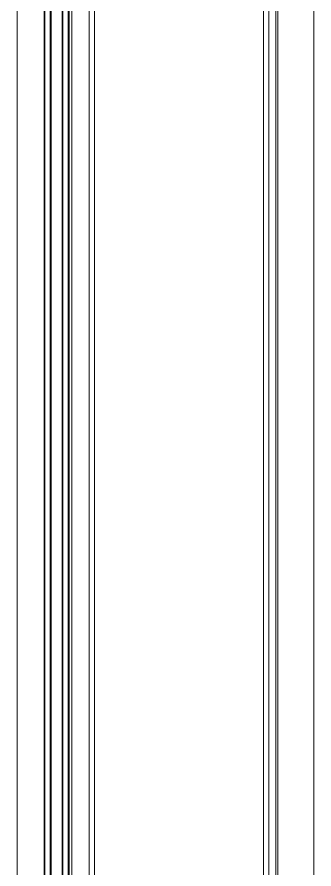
# Model space of a CAD drawing. Extents: x -280168 to 205214, y -148835 to -64913.
# Drawn here: x 51558 to 51888, y -80626 to -79680 of the extents above; entities that cross this region are included whole.
import ezdxf

# ---------------------------------------------------------------- set-up
doc = ezdxf.new("R2010")
doc.units = 0
doc.header["$LTSCALE"] = 1000
doc.header["$MEASUREMENT"] = 0
doc.linetypes.add('DASHED', pattern=[19.05, 12.7, -6.35])
for name, color, linetype, lineweight in [('2SS1_structure', 166, 'Continuous', 13), ('GL1_glass', 122, 'Continuous', 13), ('GL2_hidden', 140, 'DASHED', 13), ('STE2_hidden', 64, 'DASHED', 13), ('XC1_alum.extrusion', 3, 'Continuous', 20), ('XC2_hidden', 70, 'DASHED', 13)]:
    doc.layers.add(name, color=color, linetype=linetype, lineweight=lineweight)
doc.layers.add('配件层', color=4, linetype='Continuous')

# ---------------------------------------------------------------- blocks, each defined once
blk = doc.blocks.new('*U372')
at = {"layer": 'GL1_glass'}
for points in [[(-1386.96, -120), (-21, -120), (-20, -119), (-20, -113), (-21, -112), (-1386.96, -112)], [(-1386.96, -140), (-21, -140), (-20, -139), (-20, -133), (-21, -132), (-1386.96, -132)]]:
    blk.add_lwpolyline(points, dxfattribs=at)
at = {"layer": 'GL2_hidden'}
for p, q in [((-20, -113), (-1386.96, -113)), ((-20, -119), (-1386.96, -119)), ((-20, -133), (-1386.96, -133)), ((-20, -139), (-1386.96, -139))]:
    blk.add_line(p, q, dxfattribs=at)

msp = doc.modelspace()

# ---------------------------------------------------------------- linework, layer by layer
at = {"layer": '2SS1_structure', "color": 5}
msp.add_line((51888.2, -78181.03), (51888.2, -81981.03), dxfattribs=at)
at = {"layer": 'GL1_glass'}
for points in [[(51588.2, -80297.99), (51588.2, -81590.03), (51589.2, -81591.03), (51595.2, -81591.03), (51596.2, -81590.03), (51596.2, -80297.99)], [(51608.2, -80297.99), (51608.2, -81590.03), (51609.2, -81591.03), (51615.2, -81591.03), (51616.2, -81590.03), (51616.2, -80297.99)]]:
    msp.add_lwpolyline(points, dxfattribs=at)
at = {"layer": 'GL2_hidden'}
for p, q in [((51589.2, -81591.03), (51589.2, -80297.99)), ((51595.2, -81591.03), (51595.2, -80297.99)), ((51609.2, -81591.03), (51609.2, -80297.99)), ((51615.2, -81591.03), (51615.2, -80297.99))]:
    msp.add_line(p, q, dxfattribs=at)
at = {"layer": 'STE2_hidden'}
for p, q in [((51832.2, -82211.03), (51832.2, -71691.03)), ((51838.2, -82211.03), (51838.2, -71691.03)), ((51638.2, -81571.03), (51638.2, -78951.03)), ((51644.2, -81571.03), (51644.2, -78951.03))]:
    msp.add_line(p, q, dxfattribs=at)
at = {"layer": 'XC1_alum.extrusion', "color": 76}
msp.add_line((51558.2, -71690.73), (51558.2, -81571.33), dxfattribs=at)
at = {"layer": 'XC1_alum.extrusion'}
msp.add_line((51848.2, -77841.03), (51848.2, -81911.03), dxfattribs=at)
msp.add_lwpolyline([(51619.2, -81571.03), (51619.2, -78951.03)], dxfattribs=at)
at = {"layer": 'XC2_hidden'}
msp.add_line((51845.7, -81911.03), (51845.7, -77841.03), dxfattribs=at)

# ---------------------------------------------------------------- block references
at = {"layer": '配件层', "color": 1, "xscale": -1, "rotation": 270}
msp.add_blockref('*U372', (51728.2, -78911.03), dxfattribs=at)

doc.saveas('drawing.dxf')
